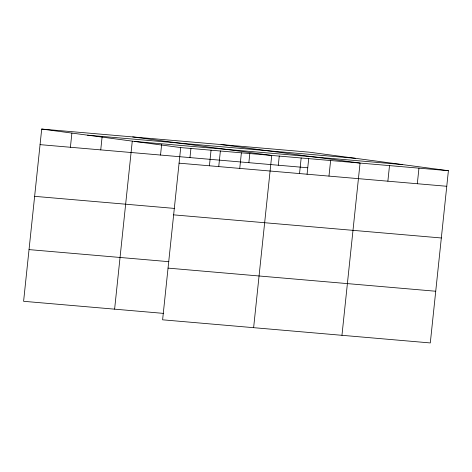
<?xml version="1.0" encoding="UTF-8"?>
<svg xmlns="http://www.w3.org/2000/svg" width="472" height="472" viewBox="0 0 472 472"><rect width="100%" height="100%" fill="white"/><g stroke="black" fill="none" stroke-linecap="round" stroke-linejoin="round"><path stroke-width="0.71" d="M41.701 129.062L180.711 147.583L162.61 319.815L430.299 342.938L448.4 170.699L309.39 152.185L41.701 129.062L23.6 301.301L163.448 313.378M70.405 147.264L71.891 133.098M100.742 149.884L102.153 136.432M114.613 309.16L132.272 141.175M160.521 155.046L161.642 144.426M189.968 157.589L190.936 148.385M209.415 165.784L211.049 150.202M218.725 166.687L220.383 150.928M239.752 168.404L241.387 152.822M248.862 162.681L249.83 153.471M253.623 327.68L271.724 155.441L132.715 136.927M278.309 165.224L279.276 156.014M299.537 173.566L301.171 157.984M307.065 174.315L308.717 158.557M328.978 176.109L330.618 160.527M341.958 335.309L360.065 163.07L221.055 144.556M387.872 181.195L389.506 165.613M417.319 183.738L418.953 168.156M87.574 135.175L355.263 158.297M134.839 141.47L402.527 164.592M180.711 147.583L448.4 170.699M40.067 144.644L307.75 167.767M179.077 163.165L446.76 186.281M34.633 196.34L174.481 208.417M173.643 214.86L441.332 237.976M29.034 249.605L168.882 261.683M168.044 268.12L435.733 291.242"/></g></svg>
